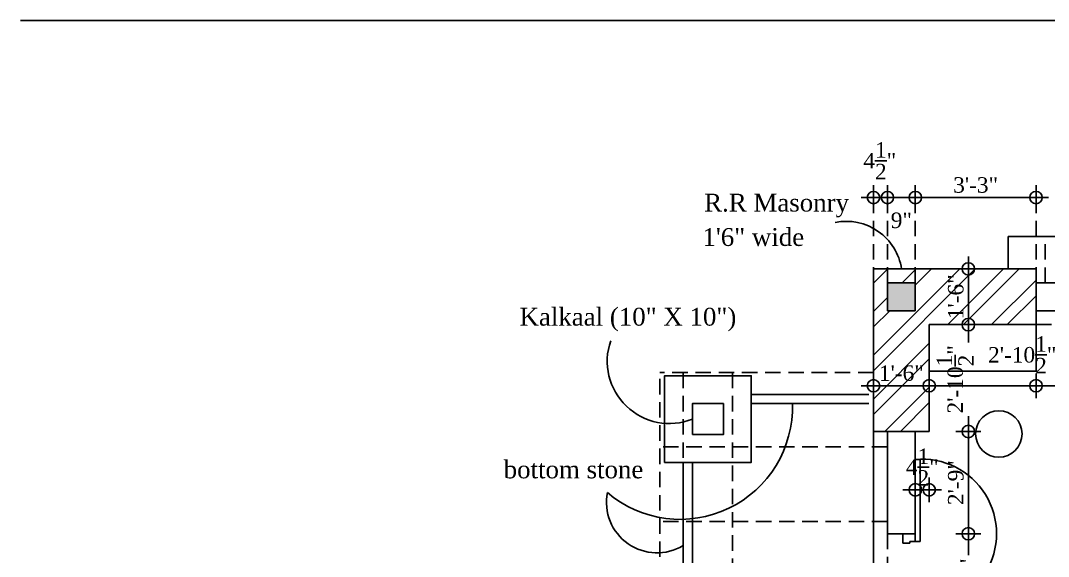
# Model space of a CAD drawing. Extents: x 7848 to 13228, y -2245 to 213.
# Drawn here: x 8869.6 to 9201.6, y -1256.4 to -1083.4 of the extents above; entities that cross this region are included whole.
import ezdxf

# ---------------------------------------------------------------- set-up
doc = ezdxf.new("R2010")
doc.units = 0
doc.header["$LTSCALE"] = 20
doc.header["$MEASUREMENT"] = 0
doc.header["$PDMODE"] = 34
doc.header["$PDSIZE"] = 5
doc.linetypes.add('HIDDEN', pattern=[0.375, 0.25, -0.125])
doc.layers.get('0').update_dxf_attribs({"linetype": 'CONTINUOUS'})
doc.layers.get('Defpoints').update_dxf_attribs({"linetype": 'CONTINUOUS'})
for name, color, linetype in [('border', 230, 'CONTINUOUS'), ('column', 31, 'CONTINUOUS'), ('DETTEXT', 7, 'CONTINUOUS'), ('DIMLINE', 254, 'CONTINUOUS'), ('DOOR', 1, 'CONTINUOUS'), ('FURN', 10, 'CONTINUOUS'), ('HATCH', 252, 'CONTINUOUS'), ('kalkaal', 7, 'CONTINUOUS'), ('Stone', 8, 'CONTINUOUS'), ('wall', 13, 'CONTINUOUS')]:
    doc.layers.add(name, color=color, linetype=linetype)
doc.styles.add('style3', font='times_1.ttf')
doc.styles.add('style5', font='times_1.ttf')
doc.dimstyles.new('arch61', dxfattribs={"dimscale": 0, "dimtxt": 5, "dimasz": 2, "dimexe": 0.18, "dimexo": 0.0625, "dimgap": 1.5, "dimtad": 1, "dimzin": 3, "dimdsep": 46, "dimlunit": 4, "dimtxsty": 'style3', "dimblk": 'BLK', "dimcen": 0, "dimse1": 1, "dimse2": 1, "dimclrd": 256, "dimclrt": 3, "dimazin": 0, "dimtfac": 1, "dimtix": 1, "dimtmove": 2, "dimatfit": 3, "dimldrblk": 'NONE', "dimfxl": 0.18, "dimtolj": 1, "dimtzin": 0, "dimlwd": -1, "dimarcsym": 0})

# ---------------------------------------------------------------- blocks, each defined once
blk = doc.blocks.new('A$C3B4262AC')
at = {"layer": 'DOOR'}
for p, q in [((0, 4), (0, 0)), ((2.5, 4), (0, 4)), ((2.5, 2.25), (2.5, 4)), ((0, 0), (3, 0)), ((3, 2.25), (2.5, 2.25)), ((3, 0), (3, 2.25))]:
    blk.add_line(p, q, dxfattribs=at)
blk = doc.blocks.new('A$C240D2A6D')
at = {"color": 0}
blk.add_line((0.97, 2.5), (0.97, 2.5), dxfattribs=at)
at = {"layer": 'DOOR'}
for p, q in [((0, 45.5), (0, 72)), ((0, 72), (1.55, 72)), ((1.55, 45.5), (1.55, 72)), ((0, 45.5), (1.55, 45.5)), ((0, 2.5), (1.55, 2.5)), ((0, 2.5), (0, -24)), ((1.55, 2.5), (1.55, -24)), ((0, -24), (1.55, -24))]:
    blk.add_line(p, q, dxfattribs=at)
for centre in [(2.15, 48), (2.15, 0)]:
    blk.add_arc(centre, 24.1, 264.8724, 95.1276, dxfattribs=at)
at = {"yscale": 1.000001437762421, "rotation": 270}
for p, xscale, zscale in [((-4, 48), 1.000001437762421, 1.000001437762421), ((-4, 0), -1.000001437762421, 1.000001437762382)]:
    blk.add_blockref('A$C3B4262AC', p, dxfattribs=dict(at, xscale=xscale, zscale=zscale))
blk = doc.blocks.new('BLK')
for q in [(0, 2), (-2, 0), (0, -2), (2, 0)]:
    blk.add_line((0, 0), q)
blk.add_circle((0, 0), 1)
blk = doc.blocks.new('*D75')
at = {"layer": 'Defpoints', "color": 0}
for p in [(9174.94, -1163.59), (9175.74, -1163.59), (9174.94, -1181.59)]:
    blk.add_point(p, dxfattribs=at)
at = {"layer": 'DIMLINE'}
blk.add_line((9175.74, -1179.59), (9175.74, -1165.59), dxfattribs=at)
at = {"layer": 'DIMLINE', "xscale": 2, "yscale": 2, "zscale": 2}
for p, rotation in [((9175.74, -1163.59), 90), ((9175.74, -1181.59), 270)]:
    blk.add_blockref('BLK', p, dxfattribs=dict(at, rotation=rotation))
at = {"layer": 'DIMLINE', "color": 3, "insert": (9171.69, -1172.59), "char_height": 5, "attachment_point": 5, "rotation": 90, "style": 'style3'}
blk.add_mtext('\\A1;1\'-6"', dxfattribs=at)
blk = doc.blocks.new('_None')
blk = doc.blocks.new('*D76')
at = {"layer": 'Defpoints', "color": 0}
for p in [(9145.1, -1201.31), (9145.1, -1202.95), (9163.1, -1202.95)]:
    blk.add_point(p, dxfattribs=at)
at = {"layer": 'DIMLINE'}
blk.add_line((9161.1, -1201.31), (9147.1, -1201.31), dxfattribs=at)
at = {"layer": 'DIMLINE', "xscale": 2, "yscale": 2, "zscale": 2, "rotation": 180}
blk.add_blockref('BLK', (9145.1, -1201.31), dxfattribs=at)
at = {"layer": 'DIMLINE', "xscale": 2, "yscale": 2, "zscale": 2}
blk.add_blockref('BLK', (9163.1, -1201.31), dxfattribs=at)
at = {"layer": 'DIMLINE', "color": 3, "insert": (9154.1, -1197.27), "char_height": 5, "attachment_point": 5, "style": 'style3'}
blk.add_mtext('\\A1;1\'-6"', dxfattribs=at)
blk = doc.blocks.new('*D119')
at = {"layer": 'Defpoints', "color": 0}
for p in [(9163.1, -1181.59), (9175.74, -1181.59), (9163.1, -1216.09)]:
    blk.add_point(p, dxfattribs=at)
at = {"layer": 'DIMLINE'}
for p, q in [((9175.74, -1183.59), (9175.74, -1187.38)), ((9175.74, -1214.09), (9175.74, -1211.1))]:
    blk.add_line(p, q, dxfattribs=at)
at = {"layer": 'DIMLINE', "xscale": 2, "yscale": 2, "zscale": 2}
for p, rotation in [((9175.74, -1181.59), 90), ((9175.74, -1216.09), 270)]:
    blk.add_blockref('BLK', p, dxfattribs=dict(at, rotation=rotation))
at = {"layer": 'DIMLINE', "color": 3, "insert": (9171.49, -1199.24), "char_height": 5, "attachment_point": 5, "rotation": 90, "style": 'style3'}
blk.add_mtext('\\A1;2\'-10{\\H1.000000x;\\S1/2;}"', dxfattribs=at)
blk = doc.blocks.new('*D120')
at = {"layer": 'Defpoints', "color": 0}
for p in [(9158.6, -1216.09), (9158.6, -1249.09), (9175.74, -1249.09)]:
    blk.add_point(p, dxfattribs=at)
at = {"layer": 'DIMLINE'}
blk.add_line((9175.74, -1218.09), (9175.74, -1247.09), dxfattribs=at)
at = {"layer": 'DIMLINE', "xscale": 2, "yscale": 2, "zscale": 2}
for p, rotation in [((9175.74, -1216.09), 90), ((9175.74, -1249.09), 270)]:
    blk.add_blockref('BLK', p, dxfattribs=dict(at, rotation=rotation))
at = {"layer": 'DIMLINE', "color": 3, "insert": (9171.69, -1232.59), "char_height": 5, "attachment_point": 5, "rotation": 90, "style": 'style3'}
blk.add_mtext('\\A1;2\'-9"', dxfattribs=at)
blk = doc.blocks.new('*D121')
at = {"layer": 'Defpoints', "color": 0}
for p in [(9154.1, -1249.09), (9154.6, -1297.09), (9175.74, -1297.09)]:
    blk.add_point(p, dxfattribs=at)
at = {"layer": 'DIMLINE'}
for p, q in [((9175.74, -1251.09), (9175.74, -1255.99)), ((9175.74, -1295.09), (9175.74, -1272.57))]:
    blk.add_line(p, q, dxfattribs=at)
at = {"layer": 'DIMLINE', "xscale": 2, "yscale": 2, "zscale": 2}
for p, rotation in [((9175.74, -1249.09), 90), ((9175.74, -1297.09), 270)]:
    blk.add_blockref('BLK', p, dxfattribs=dict(at, rotation=rotation))
at = {"layer": 'DIMLINE', "color": 3, "insert": (9175.74, -1264.28), "char_height": 5, "attachment_point": 5, "rotation": 90, "style": 'style3'}
blk.add_mtext('\\A1;4\'-0"', dxfattribs=at)
blk = doc.blocks.new('*D265')
at = {"layer": 'Defpoints', "color": 0}
for p in [(9163.1, -1181.59), (9197.6, -1181.59), (9163.1, -1201.31)]:
    blk.add_point(p, dxfattribs=at)
at = {"layer": 'DIMLINE'}
blk.add_line((9195.6, -1201.31), (9165.1, -1201.31), dxfattribs=at)
at = {"layer": 'DIMLINE', "xscale": 2, "yscale": 2, "zscale": 2, "rotation": 180}
blk.add_blockref('BLK', (9163.1, -1201.31), dxfattribs=at)
at = {"layer": 'DIMLINE', "xscale": 2, "yscale": 2, "zscale": 2}
blk.add_blockref('BLK', (9197.6, -1201.31), dxfattribs=at)
at = {"layer": 'DIMLINE', "color": 3, "insert": (9193.15, -1191.32), "char_height": 5, "attachment_point": 5, "style": 'style3'}
blk.add_mtext('\\A1;2\'-10{\\H1.000000x;\\S1/2;}"', dxfattribs=at)
blk = doc.blocks.new('*D266')
at = {"layer": 'Defpoints', "color": 0}
for p in [(9197.6, -1181.59), (9311.6, -1181.59), (9197.6, -1201.31)]:
    blk.add_point(p, dxfattribs=at)
at = {"layer": 'DIMLINE'}
blk.add_line((9309.6, -1201.31), (9199.6, -1201.31), dxfattribs=at)
at = {"layer": 'DIMLINE', "xscale": 2, "yscale": 2, "zscale": 2, "rotation": 180}
blk.add_blockref('BLK', (9197.6, -1201.31), dxfattribs=at)
at = {"layer": 'DIMLINE', "xscale": 2, "yscale": 2, "zscale": 2}
blk.add_blockref('BLK', (9311.6, -1201.31), dxfattribs=at)
at = {"layer": 'DIMLINE', "color": 3, "insert": (9254.6, -1197.26), "char_height": 5, "attachment_point": 5, "style": 'style3'}
blk.add_mtext('\\A1;9\'-6"', dxfattribs=at)
blk = doc.blocks.new('*D268')
at = {"layer": 'Defpoints', "color": 0}
for p in [(9158.6, -1216.09), (9163.1, -1216.09), (9158.6, -1234.91)]:
    blk.add_point(p, dxfattribs=at)
at = {"layer": 'DIMLINE'}
for p, q in [((9156.6, -1234.91), (9154.6, -1234.91)), ((9163.1, -1234.91), (9158.6, -1234.91)), ((9165.1, -1234.91), (9167.1, -1234.91))]:
    blk.add_line(p, q, dxfattribs=at)
at = {"layer": 'DIMLINE', "xscale": 2, "yscale": 2, "zscale": 2}
blk.add_blockref('BLK', (9158.6, -1234.91), dxfattribs=at)
at = {"layer": 'DIMLINE', "xscale": 2, "yscale": 2, "zscale": 2, "rotation": 180}
blk.add_blockref('BLK', (9163.1, -1234.91), dxfattribs=at)
at = {"layer": 'DIMLINE', "color": 3, "insert": (9160.85, -1227.58), "char_height": 5, "attachment_point": 5, "style": 'style3'}
blk.add_mtext('\\A1;4{\\H1.000000x;\\S1/2;}"', dxfattribs=at)
blk = doc.blocks.new('*D413')
at = {"layer": 'Defpoints', "color": 0}
for p in [(9197.6, -1140.56), (9158.6, -1168.09), (9197.6, -1168.09)]:
    blk.add_point(p, dxfattribs=at)
at = {"layer": 'DIMLINE'}
blk.add_line((9160.6, -1140.56), (9195.6, -1140.56), dxfattribs=at)
at = {"layer": 'DIMLINE', "xscale": 2, "yscale": 2, "zscale": 2, "rotation": 180}
blk.add_blockref('BLK', (9158.6, -1140.56), dxfattribs=at)
at = {"layer": 'DIMLINE', "xscale": 2, "yscale": 2, "zscale": 2}
blk.add_blockref('BLK', (9197.6, -1140.56), dxfattribs=at)
at = {"layer": 'DIMLINE', "color": 3, "insert": (9178.1, -1136.52), "char_height": 5, "attachment_point": 5, "style": 'style3'}
blk.add_mtext('\\A1;3\'-3"', dxfattribs=at)
blk = doc.blocks.new('*D414')
at = {"layer": 'Defpoints', "color": 0}
for p in [(9149.6, -1140.56), (9149.6, -1168.09), (9158.6, -1168.09)]:
    blk.add_point(p, dxfattribs=at)
at = {"layer": 'DIMLINE'}
blk.add_line((9156.6, -1140.56), (9151.6, -1140.56), dxfattribs=at)
at = {"layer": 'DIMLINE', "xscale": 2, "yscale": 2, "zscale": 2, "rotation": 180}
blk.add_blockref('BLK', (9149.6, -1140.56), dxfattribs=at)
at = {"layer": 'DIMLINE', "xscale": 2, "yscale": 2, "zscale": 2}
blk.add_blockref('BLK', (9158.6, -1140.56), dxfattribs=at)
at = {"layer": 'DIMLINE', "color": 3, "insert": (9154.1, -1147.93), "char_height": 5, "attachment_point": 5, "style": 'style3'}
blk.add_mtext('\\A1;9"', dxfattribs=at)
blk = doc.blocks.new('*D415')
at = {"layer": 'Defpoints', "color": 0}
for p in [(9145.1, -1140.56), (9145.1, -1169.8), (9149.6, -1169.8)]:
    blk.add_point(p, dxfattribs=at)
at = {"layer": 'DIMLINE'}
for p, q in [((9143.1, -1140.56), (9141.1, -1140.56)), ((9149.6, -1140.56), (9145.1, -1140.56)), ((9151.6, -1140.56), (9153.6, -1140.56))]:
    blk.add_line(p, q, dxfattribs=at)
at = {"layer": 'DIMLINE', "xscale": 2, "yscale": 2, "zscale": 2}
blk.add_blockref('BLK', (9145.1, -1140.56), dxfattribs=at)
at = {"layer": 'DIMLINE', "xscale": 2, "yscale": 2, "zscale": 2, "rotation": 180}
blk.add_blockref('BLK', (9149.6, -1140.56), dxfattribs=at)
at = {"layer": 'DIMLINE', "color": 3, "insert": (9147.12, -1128.67), "char_height": 5, "attachment_point": 5, "style": 'style3'}
blk.add_mtext('\\A1;4{\\H1.000000x;\\S1/2;}"', dxfattribs=at)

msp = doc.modelspace()

# ---------------------------------------------------------------- hatches: boundary and pattern name
at = {"layer": 'HATCH'}
msp.add_hatch(color=8, dxfattribs=at).paths.add_polyline_path([(9149.597, -1177.087), (9158.597, -1177.087), (9158.597, -1168.087), (9149.597, -1168.087)])
at = {"layer": 'Stone', "ltscale": 5}
h = msp.add_hatch(dxfattribs=at)
h.set_pattern_fill('STEEL', color=256, scale=80, style=0)
h.set_pattern_definition([(45, (-4924.852, -1873.82), (-7.071068, 7.071068), []), (45, (-4924.852, -1868.82), (-7.071068, 7.071068), [])])
h.paths.add_polyline_path([(9197.597, -1181.587), (9197.597, -1163.587), (9145.097, -1163.587), (9145.097, -1216.087), (9163.097, -1216.087), (9163.097, -1181.587)])
h.paths.add_polyline_path([(9158.597, -1177.087), (9149.597, -1177.087), (9149.597, -1168.087), (9158.597, -1168.087)], flags=16)

# ---------------------------------------------------------------- linework, layer by layer
for p, q in [((9188.597, -1153.087), (9320.597, -1153.087)), ((9188.597, -1163.587), (9188.597, -1153.087)), ((9145.097, -1163.587), (9188.597, -1163.587)), ((9145.097, -1369.087), (9145.097, -1163.587)), ((9105.597, -1204.087), (9143.597, -1204.087)), ((9105.597, -1207.087), (9143.597, -1207.087)), ((9083.597, -1226.087), (9083.597, -1369.087)), ((9086.597, -1226.087), (9086.597, -1369.087))]:
    msp.add_line(p, q)
at = {"linetype": 'HIDDEN'}
for p, q in [((9200.597, -1168.087), (9200.597, -1153.087)), ((9197.597, -1181.587), (9281.264, -1181.587))]:
    msp.add_line(p, q, dxfattribs=at)
at = {"layer": 'border'}
msp.add_line((9862.002, -1083.414), (8869.553, -1083.414), dxfattribs=at)
at = {"layer": 'column'}
msp.add_lwpolyline([(9158.597, -1177.087), (9149.597, -1177.087), (9149.597, -1168.087), (9158.597, -1168.087)], close=True, dxfattribs=at)
at = {"layer": 'DETTEXT'}
for centre, radius, start, end in [((9136.313, -1166.281), 18.041, 8.58919, 101.57669), ((9079.184, -1193.4), 20.104, 160.84672, 291.63989), ((9082.623, -1208.146), 36.303, 229.64309, 1.67144), ((9075.179, -1238.904), 16.359, 169.0945, 300.96879)]:
    msp.add_arc(centre, radius, start, end, dxfattribs=at)
at = {"layer": 'DIMLINE', "color": 8, "linetype": 'HIDDEN'}
for p, q in [((9145.097, -1140.563), (9145.097, -1163.587)), ((9149.597, -1140.563), (9149.597, -1168.087)), ((9158.597, -1140.563), (9158.597, -1168.087)), ((9197.597, -1140.563), (9197.597, -1163.587))]:
    msp.add_line(p, q, dxfattribs=at)
at = {"layer": 'FURN'}
for p, q in [((9197.597, -1181.587), (9197.597, -1196.587)), ((9197.597, -1196.587), (9163.097, -1196.587))]:
    msp.add_line(p, q, dxfattribs=at)
msp.add_circle((9185.59, -1216.87), 7.5, dxfattribs=at)
at = {"layer": 'kalkaal', "linetype": 'HIDDEN'}
for p, q in [((9145.097, -1197.087), (9076.097, -1197.087)), ((9076.097, -1369.087), (9076.097, -1197.087)), ((9083.597, -1197.087), (9083.597, -1369.087)), ((9099.597, -1197.087), (9099.597, -1369.087)), ((9149.597, -1221.087), (9076.097, -1221.087)), ((9149.597, -1245.087), (9076.097, -1245.087)), ((9149.597, -1249.087), (9149.597, -1297.087))]:
    msp.add_line(p, q, dxfattribs=at)
at = {"layer": 'kalkaal'}
msp.add_lwpolyline([(9077.597, -1226.087), (9105.597, -1226.087), (9105.597, -1198.087), (9077.597, -1198.087)], close=True, dxfattribs=at)
at = {"layer": 'wall'}
for p, q in [((9145.097, -1163.587), (9197.597, -1163.587)), ((9145.097, -1163.587), (9145.097, -1216.087)), ((9197.597, -1163.587), (9197.597, -1181.587)), ((9206.597, -1168.087), (9197.597, -1168.087)), ((9206.597, -1177.087), (9197.597, -1177.087)), ((9197.597, -1181.587), (9163.097, -1181.587)), ((9163.097, -1216.087), (9163.097, -1181.587)), ((9163.097, -1216.087), (9145.097, -1216.087)), ((9149.597, -1249.087), (9149.597, -1216.087)), ((9158.597, -1249.087), (9158.597, -1216.087)), ((9149.597, -1249.087), (9149.597, -1249.087)), ((9158.597, -1249.087), (9149.597, -1249.087))]:
    msp.add_line(p, q, dxfattribs=at)
msp.add_lwpolyline([(9086.597, -1217.087), (9096.597, -1217.087), (9096.597, -1207.087), (9086.597, -1207.087)], close=True, dxfattribs=at)

# ---------------------------------------------------------------- block references
at = {"layer": 'DOOR'}
msp.add_blockref('A$C240D2A6D', (9158.597, -1297.087), dxfattribs=at)

# ---------------------------------------------------------------- texts
at = {"layer": 'DETTEXT', "style": 'style5'}
for s, p in [('R.R Masonry ', (9090.388, -1145.066)), (' 1\'6" wide', (9087.681, -1156.175)), ('Kalkaal (10" X 10")', (9030.745, -1181.899)), ('bottom stone', (9025.628, -1231.193))]:
    msp.add_text(s, height=5.75, dxfattribs=at).set_placement(p)

# ---------------------------------------------------------------- dimensions: what is measured, and where the dimension line sits
at = {"layer": 'DIMLINE'}
for base, p1, p2, override, picture, middle in [((9145.097, -1140.563), (9149.597, -1169.803), (9145.097, -1169.803), {"dimscale": 1}, '*D415', (9147.12, -1128.667)), ((9149.597, -1140.563), (9158.597, -1168.087), (9149.597, -1168.087), {"dimscale": 1}, '*D414', (9154.097, -1147.927)), ((9163.097, -1201.312), (9197.597, -1181.587), (9163.097, -1181.587), {"dimscale": 1, "dimfxl": 0.25}, '*D265', (9193.147, -1191.324))]:
    dim = msp.add_linear_dim(base=base, p1=p1, p2=p2, dimstyle='arch61', override=override, dxfattribs=at)
    dim.commit()
    dim.dimension.update_dxf_attribs({"geometry": picture, "text_midpoint": middle, "dimtype": 160})
for base, p1, p2, override, picture, middle in [((9197.597, -1140.563), (9158.597, -1168.087), (9197.597, -1168.087), {"dimscale": 1}, '*D413', (9178.097, -1136.52)), ((9197.597, -1201.312), (9311.597, -1181.587), (9197.597, -1181.587), {"dimscale": 1, "dimfxl": 0.25}, '*D266', (9254.597, -1197.262)), ((9145.097, -1201.312), (9163.097, -1202.953), (9145.097, -1202.953), {"dimscale": 1}, '*D76', (9154.097, -1197.269)), ((9158.597, -1234.906), (9163.097, -1216.087), (9158.597, -1216.087), {"dimscale": 1, "dimfxl": 0.25}, '*D268', (9160.847, -1227.583))]:
    dim = msp.add_linear_dim(base=base, p1=p1, p2=p2, dimstyle='arch61', override=override, dxfattribs=at)
    dim.commit()
    dim.dimension.update_dxf_attribs({"geometry": picture, "text_midpoint": middle})
for base, p1, p2, override, picture, middle in [((9175.736, -1163.587), (9174.942, -1181.587), (9174.942, -1163.587), {"dimscale": 1}, '*D75', (9171.692, -1172.587)), ((9175.736, -1249.087), (9158.597, -1216.087), (9158.597, -1249.087), {"dimscale": 1, "dimfxl": 0.25}, '*D120', (9171.685, -1232.587))]:
    dim = msp.add_linear_dim(base=base, p1=p1, p2=p2, angle=90, dimstyle='arch61', override=override, dxfattribs=at)
    dim.commit()
    dim.dimension.update_dxf_attribs({"geometry": picture, "text_midpoint": middle})
for base, p1, p2, picture, middle in [((9175.736, -1181.587), (9163.097, -1216.087), (9163.097, -1181.587), '*D119', (9171.486, -1199.24)), ((9175.736, -1297.087), (9154.097, -1249.087), (9154.597, -1297.087), '*D121', (9175.736, -1264.283))]:
    dim = msp.add_linear_dim(base=base, p1=p1, p2=p2, angle=90, dimstyle='arch61', override={"dimscale": 1, "dimfxl": 0.25}, dxfattribs=at)
    dim.commit()
    dim.dimension.update_dxf_attribs({"geometry": picture, "text_midpoint": middle, "dimtype": 160})

doc.saveas('drawing.dxf')
